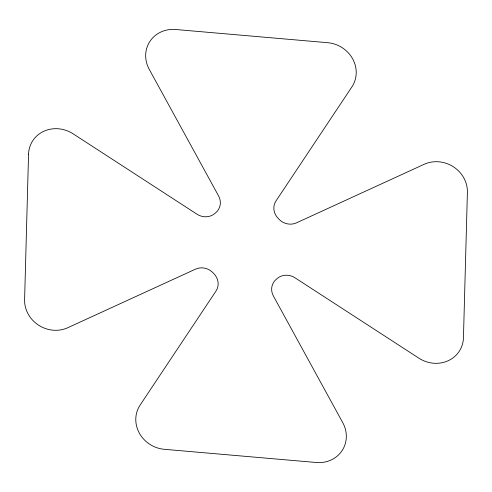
<?xml version="1.0" encoding="UTF-8"?>
<svg xmlns="http://www.w3.org/2000/svg" width="492" height="492" viewBox="0 0 492 492"><rect width="100%" height="100%" fill="white"/><g stroke="black" fill="none" stroke-linecap="round" stroke-linejoin="round"><path stroke-width="0.74" d="M28.548 154.236L24.6 299.659A29.76 27.577 28.9 0 0 67.828 327.709L195.558 269.13A14.883 13.788 28.9 0 1 213.276 273.023A45.369 42.035 28.9 0 0 214.026 273.829A14.883 13.788 28.9 0 1 216.013 291.049L140.091 405.119A29.76 27.577 28.9 0 0 164.285 449.301L316.307 462.498A29.76 27.577 28.9 0 0 342.789 422.72L273.404 296.036A14.883 13.788 28.9 0 1 276.32 279.235A45.369 42.035 28.9 0 0 277.107 278.564A14.883 13.788 28.9 0 1 294.954 277.765L418.907 358.194A29.76 27.577 28.9 0 0 463.452 337.764L467.4 192.341A29.76 27.577 28.9 0 0 424.172 164.291L296.442 222.87A14.883 13.788 28.9 0 1 278.724 218.977A45.369 42.035 28.9 0 0 277.974 218.171A14.883 13.788 28.9 0 1 275.987 200.951L351.909 86.881A29.76 27.577 28.9 0 0 327.715 42.699L175.693 29.502A29.76 27.577 28.9 0 0 149.211 69.28L218.596 195.964A14.883 13.788 28.9 0 1 215.68 212.765A45.369 42.035 28.9 0 0 214.893 213.436A14.883 13.788 28.9 0 1 197.046 214.235L73.093 133.806A29.76 27.577 28.9 0 0 28.548 154.236"/></g></svg>
